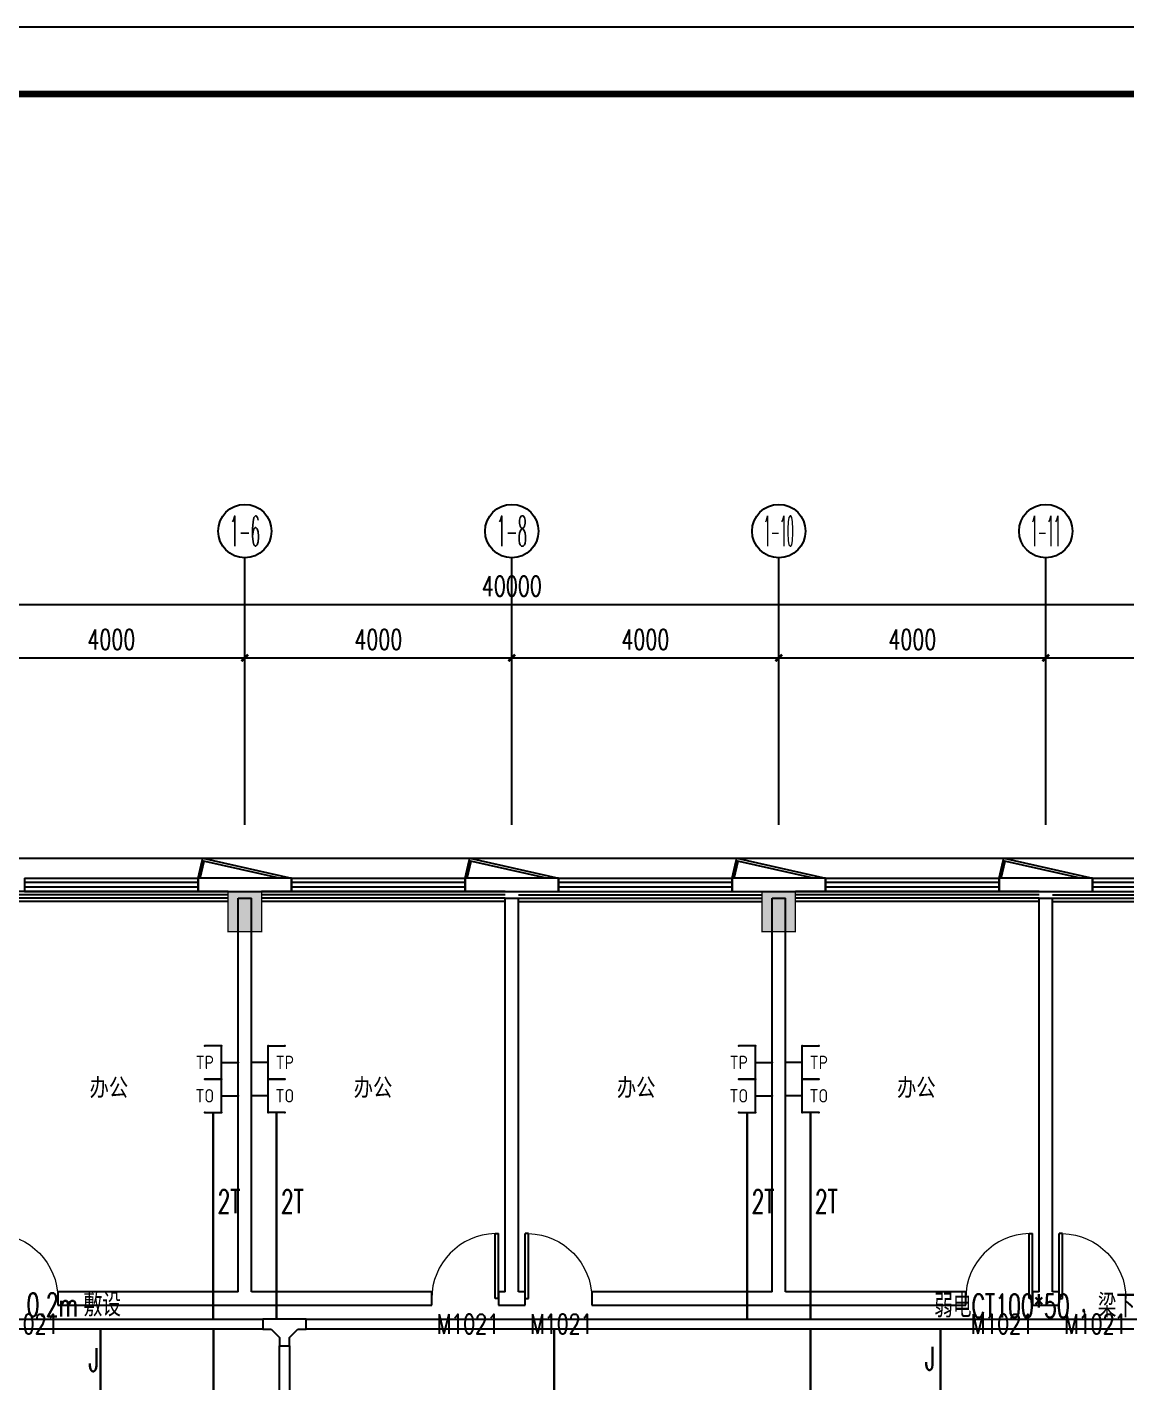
# Model space of a CAD drawing. Extents: x -6243262 to 3079315, y -2914302 to 172723.
# Drawn here: x -5648943 to -5632481, y -778071 to -757772 of the extents above; entities that cross this region are included whole.
import ezdxf
from ezdxf.enums import TextEntityAlignment as Align

# ---------------------------------------------------------------- set-up
doc = ezdxf.new("R2010")
doc.units = 0
doc.header["$LTSCALE"] = 1000
for name, color, linetype in [('0-柱网', 2, 'Continuous'), ('0-铝板', 32, 'Continuous'), ('A-FLOR-OTHER1-ON', 253, 'Continuous'), ('AXIS', 3, 'Continuous'), ('AXIS_TEXT', 7, 'Continuous'), ('CABLETRAY', 4, 'Continuous'), ('EQUIP-通讯', 3, 'Continuous'), ('PUB_TEXT', 7, 'Continuous'), ('PUB_TITLE', 4, 'Continuous'), ('STAIR', 2, 'Continuous'), ('TEL_TEXT', 7, 'Continuous'), ('WALL', 9, 'Continuous'), ('WINDOW', 4, 'Continuous'), ('WINDOW_TEXT', 7, 'Continuous'), ('WIRE-通讯', 4, 'Continuous')]:
    doc.layers.add(name, color=color, linetype=linetype)
doc.styles.add('-宋体', font='', dxfattribs={"width": 0.8})
doc.styles.add('_TCH_AXIS', font='COMPLEX', dxfattribs={"bigfont": 'GBCBIG'})
doc.styles.add('_TCH_DIM_T3', font='SIMPLEX', dxfattribs={"width": 0.705882, "bigfont": 'GBCBIG'})
doc.styles.add('_TCH_WINDOW', font='SIMPLEX', dxfattribs={"height": 3.5, "bigfont": 'GBCBIG'})
doc.styles.add('_TEL_ATTDEF', font='gbenor', dxfattribs={"bigfont": 'gbcbig'})
doc.styles.add('_TEL_DIM', font='SIMPLEX', dxfattribs={"width": 0.8, "height": 3.5, "bigfont": 'HZTXT'})
doc.styles.add('COMPLEX', font='COMPLEX')
doc.styles.get('-宋体').set_extended_font_data('SimSun')
doc.dimstyles.new('_TCH_ARCH&&100', dxfattribs={"dimtxt": 297.5, "dimasz": 100, "dimexe": 250, "dimexo": 300, "dimgap": 126.25, "dimtad": 1, "dimdec": 0, "dimzin": 0, "dimdsep": 46, "dimtxsty": '_TCH_DIM_T3', "dimblk": 'ARCHTICK', "dimcen": 0.09, "dimclrt": 7, "dimazin": 2, "dimtfac": 1, "dimtdec": 0, "dimtix": 1, "dimtmove": 2, "dimatfit": 3, "dimfxl": 0, "dimtolj": 1, "dimtzin": 0, "dimarcsym": 0})

# ---------------------------------------------------------------- blocks, each defined once
blk = doc.blocks.new('1#柱网')
at = {"layer": '0-柱网'}
for points in [[(509855, 93967), (509855, 93367), (510355, 93367), (510355, 93967)], [(517855, 93967), (517855, 93367), (518355, 93367), (518355, 93967)]]:
    blk.add_hatch(color=0, dxfattribs=at).paths.add_polyline_path(points)
at = {"layer": '0-柱网', "color": 0, "const_width": 20}
for points in [[(509855, 93967), (509855, 93367), (510355, 93367), (510355, 93967), (509855, 93967)], [(517855, 93967), (517855, 93367), (518355, 93367), (518355, 93967), (517855, 93967)]]:
    blk.add_lwpolyline(points, dxfattribs=at)
blk = doc.blocks.new('A$C22252488')
at = {"layer": '0-铝板', "color": 0}
blk.add_lwpolyline([(1218, 0), (60, 261), (69, 300), (1400, 0)], dxfattribs=at)
at = {"layer": 'WINDOW', "color": 0}
for points in [[(0, 0), (60, 261)], [(31, 0), (90, 254)]]:
    blk.add_lwpolyline(points, dxfattribs=at)
blk = doc.blocks.new('01')
at = {"layer": 'A-FLOR-OTHER1-ON', "color": 0}
for points in [[(-34500, 150), (-31850, 150)], [(-34500, 0), (-31850, 0)], [(-31350, 150), (-27700, 150)], [(-31350, 0), (-27700, 0)], [(-23850, 150), (-27500, 150)], [(-23850, 0), (-27500, 0)], [(-19700, 150), (-23350, 150)], [(-19700, 0), (-23350, 0)], [(-19500, 150), (-15850, 150)], [(-19500, 0), (-15850, 0)], [(-11700, 150), (-15350, 150)], [(-11700, 0), (-15350, 0)], [(-11500, 150), (-7850, 150)], [(-11500, 0), (-7850, 0)], [(-3700, 150), (-7350, 150)], [(-3700, 0), (-7350, 0)], [(-3500, 150), (0, 150)], [(-3500, 0), (0, 0)]]:
    blk.add_lwpolyline(points, dxfattribs=at)
at = {"layer": 'STAIR', "color": 0}
for points in [[(-34500, 100), (-31850, 100)], [(-34500, 50), (-31850, 50)], [(-31350, 100), (-27700, 100)], [(-31350, 50), (-27700, 50)], [(-23850, 100), (-27500, 100)], [(-23850, 50), (-27500, 50)], [(-19700, 100), (-23350, 100)], [(-19700, 50), (-23350, 50)], [(-19500, 100), (-15850, 100)], [(-19500, 50), (-15850, 50)], [(-11700, 100), (-15350, 100)], [(-11700, 50), (-15350, 50)], [(-11500, 100), (-7850, 100)], [(-11500, 50), (-7850, 50)], [(-3700, 100), (-7350, 100)], [(-3700, 50), (-7350, 50)], [(-3500, 100), (0, 100)], [(-3500, 50), (0, 50)]]:
    blk.add_lwpolyline(points, dxfattribs=at)
blk = doc.blocks.new('$DorLib2D$00000001')
at = {"color": 0}
for p, q in [((0.45, 0.975), (0.5, 0.975)), ((0.45, 0), (0.45, 0.975)), ((0.5, 0), (0.5, 0.975)), ((0.5, 0), (0.45, 0))]:
    blk.add_line(p, q, dxfattribs=at)
at = {"color": 0, "lineweight": 13}
blk.add_arc((0.475, 0), 0.975, 91.4693, 180, dxfattribs=at)
blk = doc.blocks.new('_ArchTick')
at = {"color": 0, "linetype": 'ByBlock', "const_width": 0.4}
blk.add_lwpolyline([(-0.5, -0.5), (0.5, 0.5)], dxfattribs=at)
blk = doc.blocks.new('*D165')
at = {"layer": 'AXIS', "color": 0, "lineweight": -2, "transparency": 16777216}
for p, q in [((1475895, -770052), (1475895, -766802)), ((1515895, -770052), (1515895, -766802)), ((1475895, -767052), (1515895, -767052))]:
    blk.add_line(p, q, dxfattribs=at)
at = {"layer": 'Defpoints', "color": 0, "transparency": 16777216}
for p in [(1515895, -767052), (1475895, -770352), (1515895, -770352)]:
    blk.add_point(p, dxfattribs=at)
at = {"layer": 'AXIS', "color": 0, "lineweight": -2, "transparency": 16777216, "xscale": 100, "yscale": 100, "zscale": 100, "rotation": 180}
blk.add_blockref('_ArchTick', (1475895, -767052), dxfattribs=at)
at = {"layer": 'AXIS', "color": 0, "lineweight": -2, "transparency": 16777216, "xscale": 100, "yscale": 100, "zscale": 100}
blk.add_blockref('_ArchTick', (1515895, -767052), dxfattribs=at)
at = {"layer": 'AXIS', "color": 7, "transparency": 16777216, "insert": (1495895, -766777), "char_height": 297.5, "attachment_point": 5, "style": '_TCH_DIM_T3'}
blk.add_mtext('\\A1;40000', dxfattribs=at)
blk = doc.blocks.new('*D168')
at = {"layer": 'AXIS', "color": 0, "lineweight": -2, "transparency": 16777216}
for p, q in [((1503895, -770052), (1503895, -767602)), ((1507895, -770052), (1507895, -767602)), ((1503895, -767852), (1507895, -767852))]:
    blk.add_line(p, q, dxfattribs=at)
at = {"layer": 'Defpoints', "color": 0, "transparency": 16777216}
for p in [(1507895, -767852), (1503895, -770352), (1507895, -770352)]:
    blk.add_point(p, dxfattribs=at)
at = {"layer": 'AXIS', "color": 0, "lineweight": -2, "transparency": 16777216, "xscale": 100, "yscale": 100, "zscale": 100, "rotation": 180}
blk.add_blockref('_ArchTick', (1503895, -767852), dxfattribs=at)
at = {"layer": 'AXIS', "color": 0, "lineweight": -2, "transparency": 16777216, "xscale": 100, "yscale": 100, "zscale": 100}
blk.add_blockref('_ArchTick', (1507895, -767852), dxfattribs=at)
at = {"layer": 'AXIS', "color": 7, "transparency": 16777216, "insert": (1505895, -767577), "char_height": 297.5, "attachment_point": 5, "style": '_TCH_DIM_T3'}
blk.add_mtext('\\A1;4000', dxfattribs=at)
blk = doc.blocks.new('*D169')
at = {"layer": 'AXIS', "color": 0, "lineweight": -2, "transparency": 16777216}
for p, q in [((1499895, -770052), (1499895, -767602)), ((1503895, -770052), (1503895, -767602)), ((1499895, -767852), (1503895, -767852))]:
    blk.add_line(p, q, dxfattribs=at)
at = {"layer": 'Defpoints', "color": 0, "transparency": 16777216}
for p in [(1503895, -767852), (1499895, -770352), (1503895, -770352)]:
    blk.add_point(p, dxfattribs=at)
at = {"layer": 'AXIS', "color": 0, "lineweight": -2, "transparency": 16777216, "xscale": 100, "yscale": 100, "zscale": 100, "rotation": 180}
blk.add_blockref('_ArchTick', (1499895, -767852), dxfattribs=at)
at = {"layer": 'AXIS', "color": 0, "lineweight": -2, "transparency": 16777216, "xscale": 100, "yscale": 100, "zscale": 100}
blk.add_blockref('_ArchTick', (1503895, -767852), dxfattribs=at)
at = {"layer": 'AXIS', "color": 7, "transparency": 16777216, "insert": (1501895, -767577), "char_height": 297.5, "attachment_point": 5, "style": '_TCH_DIM_T3'}
blk.add_mtext('\\A1;4000', dxfattribs=at)
blk = doc.blocks.new('*D170')
at = {"layer": 'AXIS', "color": 0, "lineweight": -2, "transparency": 16777216}
for p, q in [((1495895, -770052), (1495895, -767602)), ((1499895, -770052), (1499895, -767602)), ((1495895, -767852), (1499895, -767852))]:
    blk.add_line(p, q, dxfattribs=at)
at = {"layer": 'Defpoints', "color": 0, "transparency": 16777216}
for p in [(1499895, -767852), (1495895, -770352), (1499895, -770352)]:
    blk.add_point(p, dxfattribs=at)
at = {"layer": 'AXIS', "color": 0, "lineweight": -2, "transparency": 16777216, "xscale": 100, "yscale": 100, "zscale": 100, "rotation": 180}
blk.add_blockref('_ArchTick', (1495895, -767852), dxfattribs=at)
at = {"layer": 'AXIS', "color": 0, "lineweight": -2, "transparency": 16777216, "xscale": 100, "yscale": 100, "zscale": 100}
blk.add_blockref('_ArchTick', (1499895, -767852), dxfattribs=at)
at = {"layer": 'AXIS', "color": 7, "transparency": 16777216, "insert": (1497895, -767577), "char_height": 297.5, "attachment_point": 5, "style": '_TCH_DIM_T3'}
blk.add_mtext('\\A1;4000', dxfattribs=at)
blk = doc.blocks.new('*D171')
at = {"layer": 'AXIS', "color": 0, "lineweight": -2, "transparency": 16777216}
for p, q in [((1491895, -770052), (1491895, -767602)), ((1495895, -770052), (1495895, -767602)), ((1491895, -767852), (1495895, -767852))]:
    blk.add_line(p, q, dxfattribs=at)
at = {"layer": 'Defpoints', "color": 0, "transparency": 16777216}
for p in [(1495895, -767852), (1491895, -770352), (1495895, -770352)]:
    blk.add_point(p, dxfattribs=at)
at = {"layer": 'AXIS', "color": 0, "lineweight": -2, "transparency": 16777216, "xscale": 100, "yscale": 100, "zscale": 100, "rotation": 180}
blk.add_blockref('_ArchTick', (1491895, -767852), dxfattribs=at)
at = {"layer": 'AXIS', "color": 0, "lineweight": -2, "transparency": 16777216, "xscale": 100, "yscale": 100, "zscale": 100}
blk.add_blockref('_ArchTick', (1495895, -767852), dxfattribs=at)
at = {"layer": 'AXIS', "color": 7, "transparency": 16777216, "insert": (1493895, -767577), "char_height": 297.5, "attachment_point": 5, "style": '_TCH_DIM_T3'}
blk.add_mtext('\\A1;4000', dxfattribs=at)
blk = doc.blocks.new('*D172')
at = {"layer": 'AXIS', "color": 0, "lineweight": -2, "transparency": 16777216}
for p, q in [((1487895, -770052), (1487895, -767602)), ((1491895, -770052), (1491895, -767602)), ((1487895, -767852), (1491895, -767852))]:
    blk.add_line(p, q, dxfattribs=at)
at = {"layer": 'Defpoints', "color": 0, "transparency": 16777216}
for p in [(1491895, -767852), (1487895, -770352), (1491895, -770352)]:
    blk.add_point(p, dxfattribs=at)
at = {"layer": 'AXIS', "color": 0, "lineweight": -2, "transparency": 16777216, "xscale": 100, "yscale": 100, "zscale": 100, "rotation": 180}
blk.add_blockref('_ArchTick', (1487895, -767852), dxfattribs=at)
at = {"layer": 'AXIS', "color": 0, "lineweight": -2, "transparency": 16777216, "xscale": 100, "yscale": 100, "zscale": 100}
blk.add_blockref('_ArchTick', (1491895, -767852), dxfattribs=at)
at = {"layer": 'AXIS', "color": 7, "transparency": 16777216, "insert": (1489895, -767577), "char_height": 297.5, "attachment_point": 5, "style": '_TCH_DIM_T3'}
blk.add_mtext('\\A1;4000', dxfattribs=at)
blk = doc.blocks.new('_AXISO')
at = {"color": 0}
blk.add_circle((0, 0), 0.5, dxfattribs=at)
at = {"layer": 'AXIS_TEXT', "color": 0, "style": 'COMPLEX', "width": 1.041667}
blk.add_attdef('A', text='', height=0.56, dxfattribs=at).set_placement((-0.25, -0.28), (0.25, -0.28), align=Align.FIT)
blk = doc.blocks.new('$WINLIB2D$00000001')
at = {"color": 0}
for points in [[(-0.5, 0.5), (-0.5, -0.5)], [(-0.5, 0.5), (0.5, 0.5)], [(0.5, -0.5), (0.5, 0.5)], [(0.5, 0.1667), (-0.5, 0.1667)], [(0.5, -0.1667), (-0.5, -0.1667)], [(-0.5, -0.5), (0.5, -0.5)]]:
    blk.add_lwpolyline(points, dxfattribs=at)
blk = doc.blocks.new('$equip$00001847')
for p, q in [((-0.5, 0.499), (-0.5, 0.999)), ((0.5, 0.999), (0.5, 0.499)), ((0.5, 0.499), (-0.5, 0.499)), ((0, 0.5), (0, 0))]:
    blk.add_line(p, q)
for p in [(-0.5, 0.999), (0.5, 0.999), (-0.5, 0.499), (0.5, 0.499), (0, 0)]:
    blk.add_point(p)
at = {"color": 7, "style": '_TEL_DIM'}
blk.add_attdef('$TEXT$', text='', height=0.4, dxfattribs=at).set_placement((0, 0.999), align=Align.MIDDLE_CENTER)
at = {"color": 7, "style": '_TEL_DIM', "flags": 1}
blk.add_attdef('A', text='', height=0.00002, dxfattribs=at).set_placement((0, 0), align=Align.MIDDLE_CENTER)
blk = doc.blocks.new('$equip$00001867')
for p, q in [((-0.5, 0.499), (-0.5, 0.999)), ((0.5, 0.999), (0.5, 0.499)), ((0.5, 0.499), (-0.5, 0.499)), ((0, 0.5), (0, 0))]:
    blk.add_line(p, q)
for p in [(-0.5, 0.999), (0.5, 0.999), (-0.5, 0.499), (0.5, 0.499), (0, 0)]:
    blk.add_point(p)
at = {"color": 7, "style": '_TEL_DIM'}
blk.add_attdef('$TEXT$', text='', height=0.4, dxfattribs=at).set_placement((0, 0.999), align=Align.MIDDLE_CENTER)
at = {"color": 7, "style": '_TEL_DIM', "flags": 1}
blk.add_attdef('A', text='', height=0.00002, dxfattribs=at).set_placement((0, 0), align=Align.MIDDLE_CENTER)
blk = doc.blocks.new('44')
at = {"layer": '0-铝板', "color": 8}
blk.add_lwpolyline([(1480995.1, -770852.2), (1516495.1, -770852.2), (1516495.1, -779352.2)], dxfattribs=at)
at = {"layer": 'AXIS', "color": 8}
for p, q in [((1491895.1, -770352.2), (1491895.1, -766352.2)), ((1495895.1, -770352.2), (1495895.1, -766352.2)), ((1499895.1, -770352.2), (1499895.1, -766352.2)), ((1503895.1, -770352.2), (1503895.1, -766352.2))]:
    blk.add_line(p, q, dxfattribs=at)
at = {"layer": 'WALL', "color": 8}
for p, q in [((1492595.1, -771152.2), (1491195.1, -771152.2)), ((1491195.1, -771152.2), (1491195.1, -771352.2)), ((1492595.1, -771352.2), (1492595.1, -771152.2)), ((1496595.1, -771152.2), (1495195.1, -771152.2)), ((1495195.1, -771152.2), (1495195.1, -771352.2)), ((1496595.1, -771352.2), (1496595.1, -771152.2)), ((1500595.1, -771152.2), (1499195.1, -771152.2)), ((1499195.1, -771152.2), (1499195.1, -771352.2)), ((1500595.1, -771352.2), (1500595.1, -771152.2)), ((1504595.1, -771152.2), (1503195.1, -771152.2)), ((1503195.1, -771152.2), (1503195.1, -771352.2)), ((1504595.1, -771352.2), (1504595.1, -771152.2)), ((1491195.1, -771352.2), (1492595.1, -771352.2)), ((1491795.1, -777352.2), (1491795.1, -771452.2)), ((1491795.1, -771452.2), (1491995.1, -771452.2)), ((1491995.1, -777352.2), (1491995.1, -771452.2)), ((1495195.1, -771352.2), (1496595.1, -771352.2)), ((1495795.1, -777352.2), (1495795.1, -771452.2)), ((1495795.1, -771452.2), (1495995.1, -771452.2)), ((1495995.1, -777352.2), (1495995.1, -771452.2)), ((1499195.1, -771352.2), (1500595.1, -771352.2)), ((1499795.1, -777352.2), (1499795.1, -771452.2)), ((1499795.1, -771452.2), (1499995.1, -771452.2)), ((1499995.1, -777352.2), (1499995.1, -771452.2)), ((1503195.1, -771352.2), (1504595.1, -771352.2)), ((1503795.1, -777352.2), (1503795.1, -771452.2)), ((1503795.1, -771452.2), (1503995.1, -771452.2)), ((1503995.1, -777352.2), (1503995.1, -771452.2)), ((1491795.1, -777352.2), (1489095.1, -777352.2)), ((1489095.1, -777352.2), (1489095.1, -777552.2)), ((1494695.1, -777352.2), (1491995.1, -777352.2)), ((1494695.1, -777552.2), (1494695.1, -777352.2)), ((1495795.1, -777352.2), (1495695.1, -777352.2)), ((1495695.1, -777352.2), (1495695.1, -777552.2)), ((1496095.1, -777352.2), (1495995.1, -777352.2)), ((1496095.1, -777552.2), (1496095.1, -777352.2)), ((1499795.1, -777352.2), (1497095.1, -777352.2)), ((1497095.1, -777352.2), (1497095.1, -777552.2)), ((1502695.1, -777352.2), (1499995.1, -777352.2)), ((1502695.1, -777552.2), (1502695.1, -777352.2)), ((1503795.1, -777352.2), (1503695.1, -777352.2)), ((1503695.1, -777352.2), (1503695.1, -777552.2)), ((1504095.1, -777352.2), (1503995.1, -777352.2)), ((1504095.1, -777552.2), (1504095.1, -777352.2)), ((1489095.1, -777552.2), (1491895.1, -777552.2)), ((1491895.1, -777552.2), (1494695.1, -777552.2)), ((1495695.1, -777552.2), (1495895.1, -777552.2)), ((1495895.1, -777552.2), (1496095.1, -777552.2)), ((1497095.1, -777552.2), (1499895.1, -777552.2)), ((1499895.1, -777552.2), (1502695.1, -777552.2)), ((1503695.1, -777552.2), (1503895.1, -777552.2)), ((1503895.1, -777552.2), (1504095.1, -777552.2))]:
    blk.add_line(p, q, dxfattribs=at)
at = {"color": 8}
blk.add_blockref('01', (1515495.1, -771502.2), dxfattribs=at)
at = {"layer": '0-柱网', "color": 8}
blk.add_blockref('1#柱网', (981790.1, -865319.4), dxfattribs=at)
at = {"layer": '0-铝板', "color": 8}
for p in [(1491195.1, -771152.2), (1495195.1, -771152.2), (1499195.1, -771152.2), (1503195.1, -771152.2)]:
    blk.add_blockref('A$C22252488', p, dxfattribs=at)
at = {"layer": 'AXIS', "color": 8}
ref = blk.add_blockref('_AXISO', (1491895.1, -765952.2), dxfattribs=dict(at, xscale=800, yscale=800, zscale=800))
ref.add_attrib('A', '1-6', dxfattribs={"layer": 'AXIS_TEXT', "color": 8, "height": 452.55, "style": '_TCH_AXIS', "width": 0.381818}).set_placement((1491668.8, -766178.5), (1492121.4, -766178.5), align=Align.FIT)
ref = blk.add_blockref('_AXISO', (1495895.1, -765952.2), dxfattribs=dict(at, xscale=800, yscale=800, zscale=800))
ref.add_attrib('A', '1-8', dxfattribs={"layer": 'AXIS_TEXT', "color": 8, "height": 452.55, "style": '_TCH_AXIS', "width": 0.381818}).set_placement((1495668.8, -766178.5), (1496121.4, -766178.5), align=Align.FIT)
ref = blk.add_blockref('_AXISO', (1499895.1, -765952.2), dxfattribs=dict(at, xscale=800, yscale=800, zscale=800))
ref.add_attrib('A', '1-10', dxfattribs={"layer": 'AXIS_TEXT', "color": 8, "height": 452.55, "style": '_TCH_AXIS', "width": 0.3}).set_placement((1499668.8, -766178.5), (1500121.4, -766178.5), align=Align.FIT)
ref = blk.add_blockref('_AXISO', (1503895.1, -765952.2), dxfattribs=dict(at, xscale=800, yscale=800, zscale=800))
ref.add_attrib('A', '1-11', dxfattribs={"layer": 'AXIS_TEXT', "color": 8, "height": 452.55, "style": '_TCH_AXIS', "width": 0.323077}).set_placement((1503668.8, -766178.5), (1504121.4, -766178.5), align=Align.FIT)
at = {"layer": 'WINDOW', "color": 8, "xscale": -2600, "yscale": -200, "zscale": -2600, "rotation": 180}
for p in [(1489895.1, -771252.2), (1493895.1, -771252.2), (1497895.1, -771252.2), (1501895.1, -771252.2), (1505895.1, -771252.2)]:
    blk.add_blockref('$WINLIB2D$00000001', p, dxfattribs=at)
at = {"layer": 'WINDOW', "color": 8}
ref = blk.add_blockref('$DorLib2D$00000001', (1488595.1, -777452.2), dxfattribs=dict(at, xscale=1000, yscale=-1000, zscale=1000, rotation=180))
ref.add_attrib('A', 'M1021', (1488170.1, -777980.8), dxfattribs={"layer": 'WINDOW_TEXT', "color": 8, "height": 297.5, "style": '_TCH_WINDOW', "width": 0.705882})
ref = blk.add_blockref('$DorLib2D$00000001', (1495195.1, -777452.2), dxfattribs=dict(at, xscale=-1000, yscale=-1000, zscale=-1000, rotation=180))
ref.add_attrib('A', 'M1021', (1494770.1, -777980.8), dxfattribs={"layer": 'WINDOW_TEXT', "color": 8, "height": 297.5, "style": '_TCH_WINDOW', "width": 0.705882})
ref = blk.add_blockref('$DorLib2D$00000001', (1496595.1, -777452.2), dxfattribs=dict(at, xscale=1000, yscale=-1000, zscale=1000, rotation=180))
ref.add_attrib('A', 'M1021', (1496170.1, -777980.8), dxfattribs={"layer": 'WINDOW_TEXT', "color": 8, "height": 297.5, "style": '_TCH_WINDOW', "width": 0.705882})
ref = blk.add_blockref('$DorLib2D$00000001', (1503195.1, -777452.2), dxfattribs=dict(at, xscale=-1000, yscale=-1000, zscale=-1000, rotation=180))
ref.add_attrib('A', 'M1021', (1502770.1, -777980.8), dxfattribs={"layer": 'WINDOW_TEXT', "color": 8, "height": 297.5, "style": '_TCH_WINDOW', "width": 0.705882})
ref = blk.add_blockref('$DorLib2D$00000001', (1504595.1, -777452.2), dxfattribs=dict(at, xscale=1000, yscale=-1000, zscale=1000, rotation=180))
ref.add_attrib('A', 'M1021', (1504170.1, -777980.8), dxfattribs={"layer": 'WINDOW_TEXT', "color": 8, "height": 297.5, "style": '_TCH_WINDOW', "width": 0.705882})
at = {"layer": 'PUB_TEXT', "color": 8, "style": '-宋体', "width": 0.8}
for p in [(1489569.5, -774417.6), (1493527.7, -774417.6), (1497469.9, -774417.6), (1501667.3, -774417.6)]:
    blk.add_text('办公', height=264.35, dxfattribs=at).set_placement(p)
at = {"layer": 'AXIS', "color": 8}
for p1, p2, distance, picture, middle in [((1475895.1, -770352.2), (1515895.1, -770352.2), 3300, '*D165', (1495895.1, -766777.2)), ((1487895.1, -770352.2), (1491895.1, -770352.2), 2500, '*D172', (1489895.1, -767577.2)), ((1491895.1, -770352.2), (1495895.1, -770352.2), 2500, '*D171', (1493895.1, -767577.2)), ((1495895.1, -770352.2), (1499895.1, -770352.2), 2500, '*D170', (1497895.1, -767577.2)), ((1499895.1, -770352.2), (1503895.1, -770352.2), 2500, '*D169', (1501895.1, -767577.2)), ((1503895.1, -770352.2), (1507895.1, -770352.2), 2500, '*D168', (1505895.1, -767577.2))]:
    dim = blk.add_aligned_dim(p1=p1, p2=p2, distance=distance, dimstyle='_TCH_ARCH&&100', dxfattribs=at)
    dim.commit()
    dim.dimension.update_dxf_attribs({"geometry": picture, "text_midpoint": middle})

msp = doc.modelspace()

# ---------------------------------------------------------------- linework, layer by layer
at = {"layer": 'CABLETRAY'}
for p, q in [((-5661171.4, -777132.2), (-5645413.9, -777132.2)), ((-5644763.9, -777132.2), (-5645413.9, -777132.2)), ((-5645413.9, -777132.2), (-5645413.9, -777282.2)), ((-5645413.9, -777132.2), (-5645413.9, -777282.2)), ((-5644763.9, -777282.2), (-5644763.9, -777132.2)), ((-5644763.9, -777132.2), (-5621848.7, -777132.2)), ((-5644763.9, -777282.2), (-5644763.9, -777132.2)), ((-5645413.9, -777282.2), (-5661171.4, -777282.2)), ((-5645413.9, -777282.2), (-5645288.9, -777282.2)), ((-5645288.9, -777282.2), (-5645163.9, -777407.2)), ((-5645163.9, -777407.2), (-5645163.9, -777532.2)), ((-5645013.9, -777407.2), (-5644888.9, -777282.2)), ((-5645013.9, -777532.2), (-5645013.9, -777407.2)), ((-5644888.9, -777282.2), (-5644763.9, -777282.2)), ((-5621848.7, -777282.2), (-5644763.9, -777282.2)), ((-5645163.9, -777532.2), (-5645013.9, -777532.2)), ((-5645163.9, -779336.1), (-5645163.9, -777532.2)), ((-5645163.9, -777532.2), (-5645013.9, -777532.2)), ((-5645013.9, -777532.2), (-5645013.9, -779336.1))]:
    msp.add_line(p, q, dxfattribs=at)
at = {"layer": 'PUB_TITLE'}
msp.add_lwpolyline([(-5669213.8, -799772.5), (-5609813.8, -799772.5), (-5609813.8, -757772.5), (-5669213.8, -757772.5)], close=True, dxfattribs=at)
at = {"layer": 'PUB_TITLE', "const_width": 100}
msp.add_lwpolyline([(-5667713.8, -798772.5), (-5610813.8, -798772.5), (-5610813.8, -758772.5), (-5667713.8, -758772.5)], close=True, dxfattribs=at)
at = {"layer": 'WIRE-通讯', "linetype": 'Continuous', "const_width": 35}
for points in [[(-5646155.8, -777132.2), (-5646155.8, -774034.7)], [(-5645206.8, -777132.2), (-5645206.8, -774034.7)], [(-5638155.8, -777132.2), (-5638155.8, -774034.7)], [(-5637206.8, -777132.2), (-5637206.8, -774034.7)], [(-5647844.2, -778243.1), (-5647844.2, -777282.2)], [(-5646155.8, -781752.8), (-5646150.7, -777282.2)], [(-5641046.9, -783653.8), (-5641046.9, -777282.2)], [(-5637206.8, -781630.1), (-5637206.8, -777282.2)], [(-5635259.1, -778297.5), (-5635259.1, -777282.2)]]:
    msp.add_lwpolyline(points, dxfattribs=at)

# ---------------------------------------------------------------- block references
msp.add_blockref('44', (-7137576.4, 628.6))
at = {"layer": 'EQUIP-通讯'}
ref = msp.add_blockref('$equip$00001867', (-5645781.3, -773284.7), dxfattribs=dict(at, xscale=-500, yscale=500, zscale=500, rotation=90))
ref.add_attrib('$TEXT$', 'TP', dxfattribs={"layer": '0', "color": 7, "height": 200, "style": '_TEL_ATTDEF'}).set_placement((-5646280.8, -773284.7), align=Align.MIDDLE_CENTER)
ref = msp.add_blockref('$equip$00001867', (-5645581.3, -773284.7), dxfattribs=dict(at, xscale=500, yscale=500, zscale=500, rotation=270))
ref.add_attrib('$TEXT$', 'TP', dxfattribs={"layer": '0', "color": 7, "height": 200, "style": '_TEL_ATTDEF'}).set_placement((-5645081.8, -773284.7), align=Align.MIDDLE_CENTER)
ref = msp.add_blockref('$equip$00001867', (-5637781.3, -773284.7), dxfattribs=dict(at, xscale=-500, yscale=500, zscale=500, rotation=90))
ref.add_attrib('$TEXT$', 'TP', dxfattribs={"layer": '0', "color": 7, "height": 200, "style": '_TEL_ATTDEF'}).set_placement((-5638280.8, -773284.7), align=Align.MIDDLE_CENTER)
ref = msp.add_blockref('$equip$00001867', (-5637581.3, -773284.7), dxfattribs=dict(at, xscale=500, yscale=500, zscale=500, rotation=270))
ref.add_attrib('$TEXT$', 'TP', dxfattribs={"layer": '0', "color": 7, "height": 200, "style": '_TEL_ATTDEF'}).set_placement((-5637081.8, -773284.7), align=Align.MIDDLE_CENTER)
ref = msp.add_blockref('$equip$00001847', (-5645781.3, -773784.7), dxfattribs=dict(at, xscale=-500, yscale=500, zscale=500, rotation=90))
ref.add_attrib('$TEXT$', 'TO', dxfattribs={"layer": '0', "color": 7, "height": 200, "style": '_TEL_ATTDEF'}).set_placement((-5646280.8, -773784.7), align=Align.MIDDLE_CENTER)
ref = msp.add_blockref('$equip$00001847', (-5645581.3, -773784.7), dxfattribs=dict(at, xscale=500, yscale=500, zscale=500, rotation=270))
ref.add_attrib('$TEXT$', 'TO', dxfattribs={"layer": '0', "color": 7, "height": 200, "style": '_TEL_ATTDEF'}).set_placement((-5645081.8, -773784.7), align=Align.MIDDLE_CENTER)
ref = msp.add_blockref('$equip$00001847', (-5637781.3, -773784.7), dxfattribs=dict(at, xscale=-500, yscale=500, zscale=500, rotation=90))
ref.add_attrib('$TEXT$', 'TO', dxfattribs={"layer": '0', "color": 7, "height": 200, "style": '_TEL_ATTDEF'}).set_placement((-5638280.8, -773784.7), align=Align.MIDDLE_CENTER)
ref = msp.add_blockref('$equip$00001847', (-5637581.3, -773784.7), dxfattribs=dict(at, xscale=500, yscale=500, zscale=500, rotation=270))
ref.add_attrib('$TEXT$', 'TO', dxfattribs={"layer": '0', "color": 7, "height": 200, "style": '_TEL_ATTDEF'}).set_placement((-5637081.8, -773784.7), align=Align.MIDDLE_CENTER)

# ---------------------------------------------------------------- texts
at = {"layer": 'TEL_TEXT', "style": '_TEL_DIM'}
for s, width, p in [('2T', 0.64, (-5646090.2, -775545.3)), ('2T', 0.64, (-5645141.2, -775545.3)), ('2T', 0.64, (-5638090.2, -775545.3)), ('2T', 0.64, (-5637141.2, -775545.3)), ('0.2m', 0.64, (-5648950.1, -777089.9)), ('敷设', 0.8, (-5648096.7, -777089.9)), ('弱电', 0.8, (-5635353.5, -777105.7)), ('CT100*50', 0.64, (-5634793.5, -777105.7)), ('，梁下', 0.8, (-5633182.9, -777105.7)), ('J', 0.64, (-5648020.5, -777913.4)), ('J', 0.64, (-5635491.7, -777894))]:
    msp.add_text(s, height=350, dxfattribs=dict(at, width=width)).set_placement(p)

doc.saveas('drawing.dxf')
